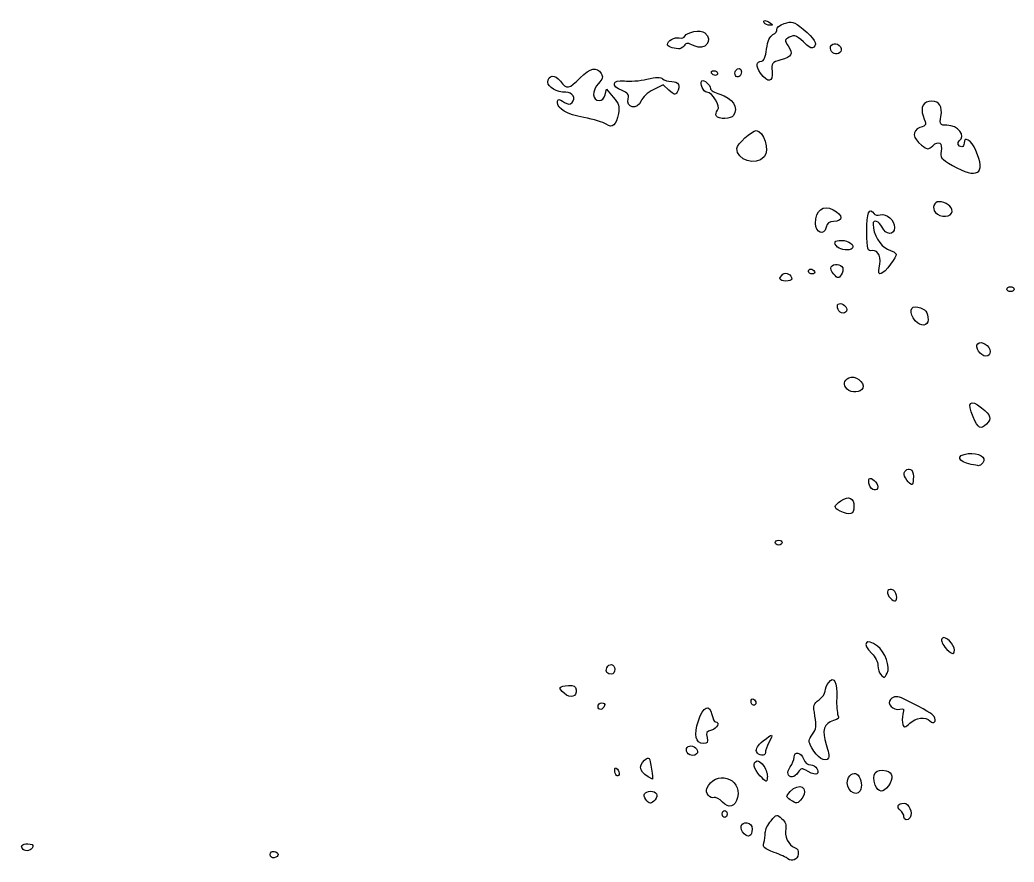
# Model space of a CAD drawing. Header units: centimetres. Extents: x -9 to 9, y -13.5 to 12.3.
# Drawn here: x 2.37 to 8.45, y -0.92 to 4.23 of the extents above; entities that cross this region are included whole.
import ezdxf

# ---------------------------------------------------------------- set-up
doc = ezdxf.new("R2010")
doc.units = ezdxf.units.CM
doc.header["$MEASUREMENT"] = 0
doc.layers.add('Layer 1', color=7, linetype='Continuous')

msp = doc.modelspace()

# ---------------------------------------------------------------- linework, layer by layer
at = {"layer": 'Layer 1'}
for points, knots in [([(6.96649, 3.91148), (6.9619, 3.96336), (6.96413, 3.96634), (7.0193, 3.98198), (7.0193, 3.98198), (7.08728, 4.00125), (7.09613, 4.01816), (7.06393, 4.0673), (7.06393, 4.0673), (7.0413, 4.10183), (7.04168, 4.10453), (7.07125, 4.12036), (7.07125, 4.12036), (7.10414, 4.13796), (7.12023, 4.13075), (7.17898, 4.07211), (7.17898, 4.07211), (7.19746, 4.05366), (7.21105, 4.04967), (7.22111, 4.05973), (7.22111, 4.05973), (7.24363, 4.08225), (7.22636, 4.11114), (7.15591, 4.16888), (7.15591, 4.16888), (7.09496, 4.21882), (7.08946, 4.22048), (7.04026, 4.20356), (7.04026, 4.20356), (7.01185, 4.19379), (6.99117, 4.1781), (6.99431, 4.1687), (6.99431, 4.1687), (6.99744, 4.1593), (6.98709, 4.14469), (6.97129, 4.13623), (6.97129, 4.13623), (6.95129, 4.12553), (6.93951, 4.09861), (6.93249, 4.04755), (6.93249, 4.04755), (6.92606, 4.00081), (6.91527, 3.97423), (6.90272, 3.97423), (6.90272, 3.97423), (6.86701, 3.97423), (6.86437, 3.94546), (6.89599, 3.90105), (6.89599, 3.90105), (6.94067, 3.8383), (6.97255, 3.84301), (6.96649, 3.91148)], [0, 0, 0, 0, 0.0714286, 0.0714286, 0.0714286, 0.0714286, 0.1428571, 0.1428571, 0.1428571, 0.1428571, 0.2142857, 0.2142857, 0.2142857, 0.2142857, 0.2857143, 0.2857143, 0.2857143, 0.2857143, 0.3571429, 0.3571429, 0.3571429, 0.3571429, 0.4285714, 0.4285714, 0.4285714, 0.4285714, 0.5, 0.5, 0.5, 0.5, 0.5714286, 0.5714286, 0.5714286, 0.5714286, 0.6428571, 0.6428571, 0.6428571, 0.6428571, 0.7142857, 0.7142857, 0.7142857, 0.7142857, 0.7857143, 0.7857143, 0.7857143, 0.7857143, 0.8571429, 0.8571429, 0.8571429, 0.8571429, 1, 1, 1, 1]), ([(6.95437, 4.20811), (6.92575, 4.22661), (6.9064, 4.22661), (6.91783, 4.20811), (6.91783, 4.20811), (6.9228, 4.20007), (6.93798, 4.1936), (6.95158, 4.19372), (6.95158, 4.19372), (6.97288, 4.19425), (6.97327, 4.1959), (6.95437, 4.20811)], [0, 0, 0, 0, 0.25, 0.25, 0.25, 0.25, 0.5, 0.5, 0.5, 0.5, 1, 1, 1, 1]), ([(6.42788, 4.06887), (6.44361, 4.08782), (6.45098, 4.08771), (6.48918, 4.06796), (6.48918, 4.06796), (6.55566, 4.03358), (6.61087, 4.10115), (6.55453, 4.14791), (6.55453, 4.14791), (6.5304, 4.16794), (6.44322, 4.15308), (6.43331, 4.12726), (6.43331, 4.12726), (6.42946, 4.11724), (6.41355, 4.11237), (6.39795, 4.11645), (6.39795, 4.11645), (6.37005, 4.12374), (6.32589, 4.09887), (6.32589, 4.07585), (6.32589, 4.07585), (6.32589, 4.06483), (6.356, 4.05289), (6.39353, 4.04903), (6.39353, 4.04903), (6.40259, 4.04807), (6.41805, 4.05703), (6.42789, 4.06888), (6.42789, 4.06888), (6.42789, 4.06888), (6.42788, 4.06887), (6.42788, 4.06887)], [0, 0, 0, 0, 0.1111111, 0.1111111, 0.1111111, 0.1111111, 0.2222222, 0.2222222, 0.2222222, 0.2222222, 0.3333333, 0.3333333, 0.3333333, 0.3333333, 0.4444444, 0.4444444, 0.4444444, 0.4444444, 0.5555556, 0.5555556, 0.5555556, 0.5555556, 0.6666667, 0.6666667, 0.6666667, 0.6666667, 0.7777778, 0.7777778, 0.7777778, 0.7777778, 1, 1, 1, 1]), ([(7.38642, 4.03412), (7.39187, 4.04293), (7.38733, 4.05913), (7.37632, 4.07013), (7.37632, 4.07013), (7.35097, 4.09547), (7.31204, 4.07397), (7.3245, 4.0415), (7.3245, 4.0415), (7.33477, 4.01473), (7.37172, 4.01033), (7.38642, 4.03412)], [0, 0, 0, 0, 0.25, 0.25, 0.25, 0.25, 0.5, 0.5, 0.5, 0.5, 1, 1, 1, 1]), ([(6.0266, 3.65386), (6.03459, 3.69772), (6.02951, 3.71404), (5.99514, 3.75489), (5.99514, 3.75489), (5.99514, 3.75489), (5.95415, 3.80361), (5.95415, 3.80361), (5.95415, 3.80361), (5.95415, 3.80361), (5.94583, 3.76835), (5.94583, 3.76835), (5.94583, 3.76835), (5.94054, 3.74595), (5.92709, 3.73309), (5.90893, 3.73309), (5.90893, 3.73309), (5.86619, 3.73309), (5.86345, 3.79406), (5.90424, 3.83749), (5.90424, 3.83749), (5.93059, 3.86554), (5.93447, 3.87863), (5.92222, 3.89817), (5.92222, 3.89817), (5.89441, 3.94254), (5.85368, 3.93443), (5.79321, 3.87249), (5.79321, 3.87249), (5.72537, 3.80301), (5.70962, 3.80041), (5.67176, 3.85238), (5.67176, 3.85238), (5.64017, 3.89574), (5.59536, 3.89171), (5.59536, 3.8455), (5.59536, 3.8455), (5.59536, 3.8149), (5.6508, 3.78423), (5.70613, 3.78423), (5.70613, 3.78423), (5.747, 3.78423), (5.76881, 3.74721), (5.7431, 3.7215), (5.7431, 3.7215), (5.73028, 3.70868), (5.71923, 3.70892), (5.69751, 3.72251), (5.69751, 3.72251), (5.66101, 3.74531), (5.65383, 3.74502), (5.65383, 3.72075), (5.65383, 3.72075), (5.65383, 3.68219), (5.71229, 3.64932), (5.81603, 3.62955), (5.81603, 3.62955), (5.87396, 3.61851), (5.93516, 3.60007), (5.95202, 3.58855), (5.95202, 3.58855), (5.99106, 3.56191), (6.01344, 3.5815), (6.02663, 3.65386), (6.02663, 3.65386), (6.02663, 3.65386), (6.0266, 3.65386), (6.0266, 3.65386)], [0, 0, 0, 0, 0.0555556, 0.0555556, 0.0555556, 0.0555556, 0.1111111, 0.1111111, 0.1111111, 0.1111111, 0.1666667, 0.1666667, 0.1666667, 0.1666667, 0.2222222, 0.2222222, 0.2222222, 0.2222222, 0.2777778, 0.2777778, 0.2777778, 0.2777778, 0.3333333, 0.3333333, 0.3333333, 0.3333333, 0.3888889, 0.3888889, 0.3888889, 0.3888889, 0.4444444, 0.4444444, 0.4444444, 0.4444444, 0.5, 0.5, 0.5, 0.5, 0.5555556, 0.5555556, 0.5555556, 0.5555556, 0.6111111, 0.6111111, 0.6111111, 0.6111111, 0.6666667, 0.6666667, 0.6666667, 0.6666667, 0.7222222, 0.7222222, 0.7222222, 0.7222222, 0.7777778, 0.7777778, 0.7777778, 0.7777778, 0.8333333, 0.8333333, 0.8333333, 0.8333333, 0.8888889, 0.8888889, 0.8888889, 0.8888889, 1, 1, 1, 1]), ([(6.63284, 3.90117), (6.63284, 3.90921), (6.62259, 3.91579), (6.61005, 3.91579), (6.61005, 3.91579), (6.59752, 3.91579), (6.59133, 3.90921), (6.5963, 3.90117), (6.5963, 3.90117), (6.60127, 3.89313), (6.61152, 3.88656), (6.61909, 3.88656), (6.61909, 3.88656), (6.62666, 3.88656), (6.63284, 3.89313), (6.63284, 3.90117)], [0, 0, 0, 0, 0.2, 0.2, 0.2, 0.2, 0.4, 0.4, 0.4, 0.4, 0.6, 0.6, 0.6, 0.6, 1, 1, 1, 1]), ([(6.779, 3.90935), (6.779, 3.93346), (6.7559, 3.93754), (6.74246, 3.9158), (6.74246, 3.9158), (6.73054, 3.89651), (6.74802, 3.86914), (6.76539, 3.87988), (6.76539, 3.87988), (6.77287, 3.88452), (6.779, 3.89777), (6.779, 3.90935)], [0, 0, 0, 0, 0.25, 0.25, 0.25, 0.25, 0.5, 0.5, 0.5, 0.5, 1, 1, 1, 1]), ([(6.16507, 3.73247), (6.17259, 3.75224), (6.206, 3.78232), (6.23934, 3.79933), (6.23934, 3.79933), (6.23934, 3.79933), (6.29994, 3.83025), (6.29994, 3.83025), (6.29994, 3.83025), (6.29994, 3.83025), (6.3357, 3.79665), (6.3357, 3.79665), (6.3357, 3.79665), (6.36598, 3.7682), (6.37357, 3.76636), (6.38528, 3.7846), (6.38528, 3.7846), (6.40867, 3.82105), (6.394, 3.84999), (6.35214, 3.84999), (6.35214, 3.84999), (6.33066, 3.84999), (6.30577, 3.85727), (6.29683, 3.86615), (6.29683, 3.86615), (6.28496, 3.87796), (6.25919, 3.87734), (6.20121, 3.86386), (6.20121, 3.86386), (6.15755, 3.85371), (6.09544, 3.84895), (6.06317, 3.85328), (6.06317, 3.85328), (5.98894, 3.86323), (5.97879, 3.82061), (6.04907, 3.79409), (6.04907, 3.79409), (6.08413, 3.78086), (6.09198, 3.77068), (6.08588, 3.74637), (6.08588, 3.74637), (6.07086, 3.68652), (6.14279, 3.67388), (6.16506, 3.73246), (6.16506, 3.73246), (6.16506, 3.73246), (6.16507, 3.73247), (6.16507, 3.73247)], [0, 0, 0, 0, 0.0769231, 0.0769231, 0.0769231, 0.0769231, 0.1538462, 0.1538462, 0.1538462, 0.1538462, 0.2307692, 0.2307692, 0.2307692, 0.2307692, 0.3076923, 0.3076923, 0.3076923, 0.3076923, 0.3846154, 0.3846154, 0.3846154, 0.3846154, 0.4615385, 0.4615385, 0.4615385, 0.4615385, 0.5384615, 0.5384615, 0.5384615, 0.5384615, 0.6153846, 0.6153846, 0.6153846, 0.6153846, 0.6923077, 0.6923077, 0.6923077, 0.6923077, 0.7692308, 0.7692308, 0.7692308, 0.7692308, 0.8461538, 0.8461538, 0.8461538, 0.8461538, 1, 1, 1, 1]), ([(6.73041, 3.64172), (6.76145, 3.69121), (6.72432, 3.74835), (6.64586, 3.77185), (6.64586, 3.77185), (6.61466, 3.7812), (6.58913, 3.79686), (6.58913, 3.80667), (6.58913, 3.80667), (6.58913, 3.82837), (6.54783, 3.86472), (6.53629, 3.85318), (6.53629, 3.85318), (6.5219, 3.83879), (6.54636, 3.78422), (6.5672, 3.78422), (6.5672, 3.78422), (6.60186, 3.78422), (6.65318, 3.69894), (6.63308, 3.67473), (6.63308, 3.67473), (6.6236, 3.66331), (6.62009, 3.64709), (6.62527, 3.6387), (6.62527, 3.6387), (6.63846, 3.61737), (6.71654, 3.6196), (6.73041, 3.64174), (6.73041, 3.64174), (6.73041, 3.64174), (6.73041, 3.64172), (6.73041, 3.64172)], [0, 0, 0, 0, 0.1111111, 0.1111111, 0.1111111, 0.1111111, 0.2222222, 0.2222222, 0.2222222, 0.2222222, 0.3333333, 0.3333333, 0.3333333, 0.3333333, 0.4444444, 0.4444444, 0.4444444, 0.4444444, 0.5555556, 0.5555556, 0.5555556, 0.5555556, 0.6666667, 0.6666667, 0.6666667, 0.6666667, 0.7777778, 0.7777778, 0.7777778, 0.7777778, 1, 1, 1, 1]), ([(8.06851, 3.33671), (7.99745, 3.37812), (7.99111, 3.38601), (7.99861, 3.42351), (7.99861, 3.42351), (8.009, 3.47546), (7.98545, 3.49126), (7.94808, 3.45744), (7.94808, 3.45744), (7.92057, 3.43254), (7.91781, 3.43269), (7.87957, 3.46112), (7.87957, 3.46112), (7.82477, 3.50188), (7.8196, 3.54944), (7.86795, 3.56782), (7.86795, 3.56782), (7.91148, 3.58437), (7.91012, 3.57983), (7.88935, 3.63941), (7.88935, 3.63941), (7.87014, 3.69452), (7.89041, 3.72898), (7.94204, 3.72898), (7.94204, 3.72898), (7.98978, 3.72898), (8.00818, 3.69871), (7.99812, 3.63671), (7.99812, 3.63671), (7.98964, 3.58444), (7.99072, 3.58283), (8.03409, 3.58283), (8.03409, 3.58283), (8.10039, 3.58283), (8.15431, 3.51513), (8.10989, 3.48768), (8.10989, 3.48768), (8.09319, 3.47736), (8.10446, 3.45129), (8.12561, 3.45129), (8.12561, 3.45129), (8.13318, 3.45129), (8.13936, 3.46116), (8.13936, 3.47321), (8.13936, 3.47321), (8.13936, 3.5197), (8.18322, 3.49201), (8.21176, 3.4275), (8.21176, 3.4275), (8.27521, 3.28407), (8.21946, 3.24873), (8.06852, 3.33671), (8.06852, 3.33671), (8.06852, 3.33671), (8.06851, 3.33671), (8.06851, 3.33671)], [0, 0, 0, 0, 0.0666667, 0.0666667, 0.0666667, 0.0666667, 0.1333333, 0.1333333, 0.1333333, 0.1333333, 0.2, 0.2, 0.2, 0.2, 0.2666667, 0.2666667, 0.2666667, 0.2666667, 0.3333333, 0.3333333, 0.3333333, 0.3333333, 0.4, 0.4, 0.4, 0.4, 0.4666667, 0.4666667, 0.4666667, 0.4666667, 0.5333333, 0.5333333, 0.5333333, 0.5333333, 0.6, 0.6, 0.6, 0.6, 0.6666667, 0.6666667, 0.6666667, 0.6666667, 0.7333333, 0.7333333, 0.7333333, 0.7333333, 0.8, 0.8, 0.8, 0.8, 0.8666667, 0.8666667, 0.8666667, 0.8666667, 1, 1, 1, 1]), ([(6.91689, 3.38857), (6.95244, 3.42785), (6.91584, 3.55039), (6.86856, 3.55039), (6.86856, 3.55039), (6.84281, 3.55039), (6.74975, 3.46483), (6.74975, 3.44116), (6.74975, 3.44116), (6.74975, 3.36905), (6.8661, 3.33244), (6.91689, 3.38857)], [0, 0, 0, 0, 0.25, 0.25, 0.25, 0.25, 0.5, 0.5, 0.5, 0.5, 1, 1, 1, 1]), ([(7.96412, 3.04917), (7.94179, 3.07608), (7.95498, 3.11512), (7.98639, 3.11512), (7.98639, 3.11512), (8.02681, 3.11512), (8.06628, 3.08599), (8.06628, 3.05615), (8.06628, 3.05615), (8.06628, 3.02065), (7.992, 3.01558), (7.96412, 3.04917)], [0, 0, 0, 0, 0.25, 0.25, 0.25, 0.25, 0.5, 0.5, 0.5, 0.5, 1, 1, 1, 1]), ([(7.29655, 2.95845), (7.30318, 2.98484), (7.31555, 2.99499), (7.34112, 2.99499), (7.34112, 2.99499), (7.40281, 2.99499), (7.40168, 3.03289), (7.33901, 3.06588), (7.33901, 3.06588), (7.27792, 3.09804), (7.23208, 3.06236), (7.23208, 2.98261), (7.23208, 2.98261), (7.23208, 2.92434), (7.28318, 2.90519), (7.29654, 2.95845), (7.29654, 2.95845), (7.29654, 2.95845), (7.29655, 2.95845), (7.29655, 2.95845)], [0, 0, 0, 0, 0.1666667, 0.1666667, 0.1666667, 0.1666667, 0.3333333, 0.3333333, 0.3333333, 0.3333333, 0.5, 0.5, 0.5, 0.5, 0.6666667, 0.6666667, 0.6666667, 0.6666667, 1, 1, 1, 1]), ([(7.69041, 2.73346), (7.73738, 2.79983), (7.73799, 2.79686), (7.67162, 2.82477), (7.67162, 2.82477), (7.62583, 2.84403), (7.58383, 2.9163), (7.5831, 2.9771), (7.5831, 2.9771), (7.58271, 3.00934), (7.62147, 2.9966), (7.63868, 2.95883), (7.63868, 2.95883), (7.66076, 2.91036), (7.71442, 2.90876), (7.71442, 2.95654), (7.71442, 2.95654), (7.71442, 3.00117), (7.66561, 3.04513), (7.62722, 3.03509), (7.62722, 3.03509), (7.61089, 3.03083), (7.59384, 3.03328), (7.58934, 3.04057), (7.58934, 3.04057), (7.56069, 3.08693), (7.54427, 3.04695), (7.54528, 2.93323), (7.54528, 2.93323), (7.5463, 2.81742), (7.54764, 2.81278), (7.579, 2.81609), (7.579, 2.81609), (7.61659, 2.82003), (7.63595, 2.77099), (7.62073, 2.71034), (7.62073, 2.71034), (7.60653, 2.65378), (7.64248, 2.6657), (7.69042, 2.73344), (7.69042, 2.73344), (7.69042, 2.73344), (7.69041, 2.73346), (7.69041, 2.73346)], [0, 0, 0, 0, 0.0833333, 0.0833333, 0.0833333, 0.0833333, 0.1666667, 0.1666667, 0.1666667, 0.1666667, 0.25, 0.25, 0.25, 0.25, 0.3333333, 0.3333333, 0.3333333, 0.3333333, 0.4166667, 0.4166667, 0.4166667, 0.4166667, 0.5, 0.5, 0.5, 0.5, 0.5833333, 0.5833333, 0.5833333, 0.5833333, 0.6666667, 0.6666667, 0.6666667, 0.6666667, 0.75, 0.75, 0.75, 0.75, 0.8333333, 0.8333333, 0.8333333, 0.8333333, 1, 1, 1, 1]), ([(7.45588, 2.8296), (7.47395, 2.84767), (7.433, 2.87845), (7.39088, 2.87845), (7.39088, 2.87845), (7.34584, 2.87845), (7.3382, 2.86569), (7.36636, 2.83753), (7.36636, 2.83753), (7.3852, 2.8187), (7.4401, 2.81383), (7.45588, 2.82961), (7.45588, 2.82961), (7.45588, 2.82961), (7.45588, 2.8296), (7.45588, 2.8296)], [0, 0, 0, 0, 0.2, 0.2, 0.2, 0.2, 0.4, 0.4, 0.4, 0.4, 0.6, 0.6, 0.6, 0.6, 1, 1, 1, 1]), ([(7.39761, 2.71178), (7.38838, 2.73584), (7.3404, 2.73919), (7.32653, 2.71673), (7.32653, 2.71673), (7.32125, 2.70818), (7.32885, 2.68802), (7.34342, 2.67192), (7.34342, 2.67192), (7.36783, 2.64494), (7.37131, 2.64455), (7.3877, 2.66697), (7.3877, 2.66697), (7.39748, 2.68034), (7.40194, 2.70051), (7.39761, 2.71179), (7.39761, 2.71179), (7.39761, 2.71179), (7.39761, 2.71178), (7.39761, 2.71178)], [0, 0, 0, 0, 0.1666667, 0.1666667, 0.1666667, 0.1666667, 0.3333333, 0.3333333, 0.3333333, 0.3333333, 0.5, 0.5, 0.5, 0.5, 0.6666667, 0.6666667, 0.6666667, 0.6666667, 1, 1, 1, 1]), ([(7.08593, 2.64166), (7.08593, 2.66872), (7.05168, 2.68785), (7.0322, 2.67168), (7.0322, 2.67168), (7.00226, 2.64683), (7.00921, 2.62997), (7.04939, 2.62997), (7.04939, 2.62997), (7.06949, 2.62997), (7.08593, 2.63524), (7.08593, 2.64166)], [0, 0, 0, 0, 0.25, 0.25, 0.25, 0.25, 0.5, 0.5, 0.5, 0.5, 1, 1, 1, 1]), ([(7.22478, 2.68843), (7.21981, 2.69647), (7.20956, 2.70305), (7.20199, 2.70305), (7.20199, 2.70305), (7.19442, 2.70305), (7.18824, 2.69647), (7.18824, 2.68843), (7.18824, 2.68843), (7.18824, 2.6804), (7.19849, 2.67382), (7.21103, 2.67382), (7.21103, 2.67382), (7.22356, 2.67382), (7.22975, 2.6804), (7.22478, 2.68843)], [0, 0, 0, 0, 0.2, 0.2, 0.2, 0.2, 0.4, 0.4, 0.4, 0.4, 0.6, 0.6, 0.6, 0.6, 1, 1, 1, 1]), ([(8.44523, 2.58021), (8.44523, 2.58824), (8.43536, 2.59482), (8.42331, 2.59482), (8.42331, 2.59482), (8.41125, 2.59482), (8.40139, 2.58824), (8.40139, 2.58021), (8.40139, 2.58021), (8.40139, 2.57217), (8.41126, 2.56559), (8.42331, 2.56559), (8.42331, 2.56559), (8.43537, 2.56559), (8.44523, 2.57217), (8.44523, 2.58021)], [0, 0, 0, 0, 0.2, 0.2, 0.2, 0.2, 0.4, 0.4, 0.4, 0.4, 0.6, 0.6, 0.6, 0.6, 1, 1, 1, 1]), ([(7.42223, 2.45643), (7.42223, 2.47977), (7.38339, 2.50238), (7.36864, 2.48764), (7.36864, 2.48764), (7.36397, 2.48295), (7.36405, 2.46901), (7.36881, 2.45661), (7.36881, 2.45661), (7.38002, 2.4274), (7.42223, 2.42726), (7.42223, 2.45608), (7.42223, 2.45608), (7.42223, 2.45608), (7.42223, 2.45643), (7.42223, 2.45643)], [0, 0, 0, 0, 0.2, 0.2, 0.2, 0.2, 0.4, 0.4, 0.4, 0.4, 0.6, 0.6, 0.6, 0.6, 1, 1, 1, 1]), ([(7.91895, 2.39384), (7.91862, 2.44009), (7.9031, 2.45941), (7.85691, 2.471), (7.85691, 2.471), (7.80891, 2.48305), (7.7995, 2.4336), (7.84105, 2.38769), (7.84105, 2.38769), (7.87564, 2.34947), (7.91923, 2.35291), (7.91895, 2.39384)], [0, 0, 0, 0, 0.25, 0.25, 0.25, 0.25, 0.5, 0.5, 0.5, 0.5, 1, 1, 1, 1]), ([(8.29878, 2.19966), (8.29878, 2.23403), (8.24408, 2.26825), (8.22293, 2.2471), (8.22293, 2.2471), (8.20318, 2.22734), (8.2403, 2.17094), (8.27306, 2.17094), (8.27306, 2.17094), (8.28888, 2.17094), (8.29878, 2.182), (8.29878, 2.19966)], [0, 0, 0, 0, 0.25, 0.25, 0.25, 0.25, 0.5, 0.5, 0.5, 0.5, 1, 1, 1, 1]), ([(7.51989, 1.97591), (7.53379, 2.01214), (7.4717, 2.05819), (7.43525, 2.03868), (7.43525, 2.03868), (7.4034, 2.02164), (7.3994, 1.99476), (7.42491, 1.96925), (7.42491, 1.96925), (7.45047, 1.94369), (7.5091, 1.94779), (7.51989, 1.9759), (7.51989, 1.9759), (7.51989, 1.9759), (7.51989, 1.97591), (7.51989, 1.97591)], [0, 0, 0, 0, 0.2, 0.2, 0.2, 0.2, 0.4, 0.4, 0.4, 0.4, 0.6, 0.6, 0.6, 0.6, 1, 1, 1, 1]), ([(8.27592, 1.75543), (8.31004, 1.78956), (8.30444, 1.80842), (8.24645, 1.85469), (8.24645, 1.85469), (8.17541, 1.91137), (8.15469, 1.88952), (8.19438, 1.79979), (8.19438, 1.79979), (8.22647, 1.72725), (8.24024, 1.71976), (8.27592, 1.75544), (8.27592, 1.75544), (8.27592, 1.75544), (8.27592, 1.75543), (8.27592, 1.75543)], [0, 0, 0, 0, 0.2, 0.2, 0.2, 0.2, 0.4, 0.4, 0.4, 0.4, 0.6, 0.6, 0.6, 0.6, 1, 1, 1, 1]), ([(8.25322, 1.51832), (8.28029, 1.55094), (8.22899, 1.58366), (8.16371, 1.57541), (8.16371, 1.57541), (8.08694, 1.56571), (8.09827, 1.5247), (8.18198, 1.50931), (8.18198, 1.50931), (8.20208, 1.50563), (8.22265, 1.5017), (8.22769, 1.5006), (8.22769, 1.5006), (8.23273, 1.49948), (8.24422, 1.50747), (8.25321, 1.51832), (8.25321, 1.51832), (8.25321, 1.51832), (8.25322, 1.51832), (8.25322, 1.51832)], [0, 0, 0, 0, 0.1666667, 0.1666667, 0.1666667, 0.1666667, 0.3333333, 0.3333333, 0.3333333, 0.3333333, 0.5, 0.5, 0.5, 0.5, 0.6666667, 0.6666667, 0.6666667, 0.6666667, 1, 1, 1, 1]), ([(7.81922, 1.47286), (7.8015, 1.49058), (7.77296, 1.47504), (7.77296, 1.44769), (7.77296, 1.44769), (7.77296, 1.43668), (7.78447, 1.41609), (7.79854, 1.40193), (7.79854, 1.40193), (7.82294, 1.37738), (7.82434, 1.37808), (7.82891, 1.41728), (7.82891, 1.41728), (7.83155, 1.43988), (7.82719, 1.46488), (7.81922, 1.47285), (7.81922, 1.47285), (7.81922, 1.47285), (7.81922, 1.47286), (7.81922, 1.47286)], [0, 0, 0, 0, 0.1666667, 0.1666667, 0.1666667, 0.1666667, 0.3333333, 0.3333333, 0.3333333, 0.3333333, 0.5, 0.5, 0.5, 0.5, 0.6666667, 0.6666667, 0.6666667, 0.6666667, 1, 1, 1, 1]), ([(7.61219, 1.37263), (7.61219, 1.39608), (7.57153, 1.43364), (7.55935, 1.42145), (7.55935, 1.42145), (7.55479, 1.41687), (7.55539, 1.39951), (7.56069, 1.38283), (7.56069, 1.38283), (7.57139, 1.3491), (7.6122, 1.34102), (7.6122, 1.37263), (7.6122, 1.37263), (7.6122, 1.37263), (7.61219, 1.37263), (7.61219, 1.37263)], [0, 0, 0, 0, 0.2, 0.2, 0.2, 0.2, 0.4, 0.4, 0.4, 0.4, 0.6, 0.6, 0.6, 0.6, 1, 1, 1, 1]), ([(7.46623, 1.25065), (7.46623, 1.30551), (7.43674, 1.31874), (7.38703, 1.28616), (7.38703, 1.28616), (7.34077, 1.25585), (7.33989, 1.24459), (7.38219, 1.22419), (7.38219, 1.22419), (7.44285, 1.19493), (7.46623, 1.2023), (7.46623, 1.25066), (7.46623, 1.25066), (7.46623, 1.25066), (7.46623, 1.25065), (7.46623, 1.25065)], [0, 0, 0, 0, 0.2, 0.2, 0.2, 0.2, 0.4, 0.4, 0.4, 0.4, 0.6, 0.6, 0.6, 0.6, 1, 1, 1, 1]), ([(7.02807, 1.03095), (7.02807, 1.03899), (7.0182, 1.04556), (7.00615, 1.04556), (7.00615, 1.04556), (6.99409, 1.04556), (6.98423, 1.03899), (6.98423, 1.03095), (6.98423, 1.03095), (6.98423, 1.02291), (6.9941, 1.01634), (7.00615, 1.01634), (7.00615, 1.01634), (7.01821, 1.01634), (7.02807, 1.02291), (7.02807, 1.03095)], [0, 0, 0, 0, 0.2, 0.2, 0.2, 0.2, 0.4, 0.4, 0.4, 0.4, 0.6, 0.6, 0.6, 0.6, 1, 1, 1, 1]), ([(7.68867, 0.69181), (7.66249, 0.71799), (7.66739, 0.7502), (7.69671, 0.74462), (7.69671, 0.74462), (7.71078, 0.74196), (7.72439, 0.72501), (7.72696, 0.70701), (7.72696, 0.70701), (7.73209, 0.67103), (7.71589, 0.66459), (7.68867, 0.69181)], [0, 0, 0, 0, 0.25, 0.25, 0.25, 0.25, 0.5, 0.5, 0.5, 0.5, 1, 1, 1, 1]), ([(7.63021, 0.2241), (7.62056, 0.23374), (7.61267, 0.25891), (7.61267, 0.28002), (7.61267, 0.28002), (7.61267, 0.30206), (7.59711, 0.33301), (7.57613, 0.35272), (7.57613, 0.35272), (7.51068, 0.4142), (7.54008, 0.45287), (7.61088, 0.39843), (7.61088, 0.39843), (7.65567, 0.36399), (7.68929, 0.26971), (7.66977, 0.23325), (7.66977, 0.23325), (7.65286, 0.20165), (7.65269, 0.20161), (7.63021, 0.2241)], [0, 0, 0, 0, 0.1666667, 0.1666667, 0.1666667, 0.1666667, 0.3333333, 0.3333333, 0.3333333, 0.3333333, 0.5, 0.5, 0.5, 0.5, 0.6666667, 0.6666667, 0.6666667, 0.6666667, 1, 1, 1, 1]), ([(8.02255, 0.39176), (8.00029, 0.42005), (7.99626, 0.43515), (8.00791, 0.44657), (8.00791, 0.44657), (8.02592, 0.46423), (8.08037, 0.40896), (8.08037, 0.37302), (8.08037, 0.37302), (8.08037, 0.34122), (8.05612, 0.34908), (8.02255, 0.39176)], [0, 0, 0, 0, 0.25, 0.25, 0.25, 0.25, 0.5, 0.5, 0.5, 0.5, 1, 1, 1, 1]), ([(6.00428, 0.25631), (6.00428, 0.28954), (5.96762, 0.29614), (5.9557, 0.26504), (5.9557, 0.26504), (5.94653, 0.24114), (5.95731, 0.22707), (5.9848, 0.22707), (5.9848, 0.22707), (5.99552, 0.22707), (6.00429, 0.24022), (6.00429, 0.2563), (6.00429, 0.2563), (6.00429, 0.2563), (6.00428, 0.25631), (6.00428, 0.25631)], [0, 0, 0, 0, 0.2, 0.2, 0.2, 0.2, 0.4, 0.4, 0.4, 0.4, 0.6, 0.6, 0.6, 0.6, 1, 1, 1, 1]), ([(7.31141, -0.28571), (7.31601, -0.27827), (7.30922, -0.24109), (7.29632, -0.2031), (7.29632, -0.2031), (7.26829, -0.12053), (7.28355, -0.07127), (7.34168, -0.05668), (7.34168, -0.05668), (7.37002, -0.04957), (7.37686, -0.04116), (7.36877, -0.02339), (7.36877, -0.02339), (7.36282, -0.01031), (7.3592, 0.03656), (7.36073, 0.08078), (7.36073, 0.08078), (7.36415, 0.17974), (7.34411, 0.219), (7.3118, 0.17664), (7.3118, 0.17664), (7.29989, 0.16104), (7.29015, 0.13692), (7.29015, 0.12305), (7.29015, 0.12305), (7.29015, 0.10918), (7.27331, 0.08556), (7.25274, 0.07058), (7.25274, 0.07058), (7.21771, 0.04506), (7.21613, 0.0387), (7.22792, -0.0293), (7.22792, -0.0293), (7.23851, -0.09036), (7.23611, -0.10802), (7.21283, -0.14023), (7.21283, -0.14023), (7.18698, -0.17599), (7.18669, -0.18153), (7.20842, -0.22354), (7.20842, -0.22354), (7.23956, -0.28376), (7.29277, -0.31587), (7.31141, -0.28571)], [0, 0, 0, 0, 0.0833333, 0.0833333, 0.0833333, 0.0833333, 0.1666667, 0.1666667, 0.1666667, 0.1666667, 0.25, 0.25, 0.25, 0.25, 0.3333333, 0.3333333, 0.3333333, 0.3333333, 0.4166667, 0.4166667, 0.4166667, 0.4166667, 0.5, 0.5, 0.5, 0.5, 0.5833333, 0.5833333, 0.5833333, 0.5833333, 0.6666667, 0.6666667, 0.6666667, 0.6666667, 0.75, 0.75, 0.75, 0.75, 0.8333333, 0.8333333, 0.8333333, 0.8333333, 1, 1, 1, 1]), ([(5.76753, 0.13029), (5.76406, 0.15454), (5.75394, 0.16066), (5.72113, 0.15832), (5.72113, 0.15832), (5.66249, 0.15411), (5.65541, 0.14124), (5.6944, 0.10963), (5.6944, 0.10963), (5.73509, 0.07663), (5.77364, 0.08753), (5.76752, 0.13029), (5.76752, 0.13029), (5.76752, 0.13029), (5.76753, 0.13029), (5.76753, 0.13029)], [0, 0, 0, 0, 0.2, 0.2, 0.2, 0.2, 0.4, 0.4, 0.4, 0.4, 0.6, 0.6, 0.6, 0.6, 1, 1, 1, 1]), ([(6.86678, 0.05083), (6.86678, 0.0584), (6.8602, 0.06865), (6.85216, 0.07362), (6.85216, 0.07362), (6.84412, 0.07857), (6.83754, 0.07239), (6.83754, 0.05987), (6.83754, 0.05987), (6.83754, 0.04733), (6.84412, 0.03708), (6.85216, 0.03708), (6.85216, 0.03708), (6.8602, 0.03708), (6.86678, 0.04327), (6.86678, 0.05083)], [0, 0, 0, 0, 0.2, 0.2, 0.2, 0.2, 0.4, 0.4, 0.4, 0.4, 0.6, 0.6, 0.6, 0.6, 1, 1, 1, 1]), ([(7.76494, -0.08061), (7.75984, -0.06733), (7.76001, -0.03918), (7.76532, -0.01805), (7.76532, -0.01805), (7.77366, 0.01517), (7.77102, 0.01933), (7.7458, 0.01273), (7.7458, 0.01273), (7.70705, 0.0026), (7.66411, 0.04753), (7.68888, 0.07229), (7.68888, 0.07229), (7.70951, 0.09292), (7.73537, 0.09434), (7.77, 0.07671), (7.77, 0.07671), (7.91467, 0.00314), (7.94343, -0.01386), (7.95563, -0.03302), (7.95563, -0.03302), (7.9736, -0.06123), (7.95398, -0.08215), (7.93106, -0.05923), (7.93106, -0.05923), (7.90393, -0.0321), (7.84432, -0.03892), (7.80766, -0.07335), (7.80766, -0.07335), (7.77789, -0.10132), (7.77319, -0.10212), (7.76495, -0.08063), (7.76495, -0.08063), (7.76495, -0.08063), (7.76494, -0.08061), (7.76494, -0.08061)], [0, 0, 0, 0, 0.1, 0.1, 0.1, 0.1, 0.2, 0.2, 0.2, 0.2, 0.3, 0.3, 0.3, 0.3, 0.4, 0.4, 0.4, 0.4, 0.5, 0.5, 0.5, 0.5, 0.6, 0.6, 0.6, 0.6, 0.7, 0.7, 0.7, 0.7, 0.8, 0.8, 0.8, 0.8, 1, 1, 1, 1]), ([(5.94239, 0.03416), (5.94557, 0.04371), (5.93776, 0.05152), (5.92503, 0.05152), (5.92503, 0.05152), (5.9123, 0.05152), (5.90189, 0.0411), (5.90189, 0.02838), (5.90189, 0.02838), (5.90189, 0.00257), (5.93336, 0.00706), (5.94239, 0.03416)], [0, 0, 0, 0, 0.25, 0.25, 0.25, 0.25, 0.5, 0.5, 0.5, 0.5, 1, 1, 1, 1]), ([(6.56842, -0.16072), (6.56088, -0.13068), (6.56559, -0.12294), (6.59607, -0.11529), (6.59607, -0.11529), (6.62975, -0.10683), (6.64964, -0.06539), (6.62002, -0.06539), (6.62002, -0.06539), (6.61299, -0.06539), (6.60319, -0.04516), (6.59824, -0.02044), (6.59824, -0.02044), (6.58467, 0.0474), (6.54547, 0.02943), (6.51567, -0.05829), (6.51567, -0.05829), (6.48651, -0.14412), (6.49815, -0.19693), (6.54623, -0.19693), (6.54623, -0.19693), (6.57223, -0.19693), (6.57598, -0.19081), (6.56843, -0.16072), (6.56843, -0.16072), (6.56843, -0.16072), (6.56842, -0.16072), (6.56842, -0.16072)], [0, 0, 0, 0, 0.125, 0.125, 0.125, 0.125, 0.25, 0.25, 0.25, 0.25, 0.375, 0.375, 0.375, 0.375, 0.5, 0.5, 0.5, 0.5, 0.625, 0.625, 0.625, 0.625, 0.75, 0.75, 0.75, 0.75, 1, 1, 1, 1]), ([(6.92485, -0.25174), (6.92485, -0.24169), (6.93488, -0.2144), (6.94703, -0.1911), (6.94703, -0.1911), (6.97644, -0.13471), (6.97047, -0.13307), (6.91133, -0.18134), (6.91133, -0.18134), (6.87746, -0.20898), (6.8645, -0.22964), (6.87077, -0.24598), (6.87077, -0.24598), (6.88152, -0.274), (6.92471, -0.27859), (6.92484, -0.25173), (6.92484, -0.25173), (6.92484, -0.25173), (6.92485, -0.25174), (6.92485, -0.25174)], [0, 0, 0, 0, 0.1666667, 0.1666667, 0.1666667, 0.1666667, 0.3333333, 0.3333333, 0.3333333, 0.3333333, 0.5, 0.5, 0.5, 0.5, 0.6666667, 0.6666667, 0.6666667, 0.6666667, 1, 1, 1, 1]), ([(6.50477, -0.26127), (6.52113, -0.24491), (6.49787, -0.21154), (6.47011, -0.21154), (6.47011, -0.21154), (6.44322, -0.21154), (6.43252, -0.2406), (6.45219, -0.26026), (6.45219, -0.26026), (6.4643, -0.27237), (6.49312, -0.27292), (6.50477, -0.26127)], [0, 0, 0, 0, 0.25, 0.25, 0.25, 0.25, 0.5, 0.5, 0.5, 0.5, 1, 1, 1, 1]), ([(7.12564, -0.37287), (7.14277, -0.34544), (7.14542, -0.34527), (7.18668, -0.36893), (7.18668, -0.36893), (7.2104, -0.38255), (7.23433, -0.38916), (7.23986, -0.38362), (7.23986, -0.38362), (7.25812, -0.36536), (7.23316, -0.32846), (7.20255, -0.32846), (7.20255, -0.32846), (7.18394, -0.32846), (7.16721, -0.31454), (7.15861, -0.29192), (7.15861, -0.29192), (7.1427, -0.25009), (7.10015, -0.2424), (7.10015, -0.28136), (7.10015, -0.28136), (7.10015, -0.29565), (7.0899, -0.32197), (7.07738, -0.33985), (7.07738, -0.33985), (7.05381, -0.3735), (7.05963, -0.40154), (7.09019, -0.40154), (7.09019, -0.40154), (7.09984, -0.40154), (7.11579, -0.38863), (7.12565, -0.37286), (7.12565, -0.37286), (7.12565, -0.37286), (7.12564, -0.37287), (7.12564, -0.37287)], [0, 0, 0, 0, 0.1, 0.1, 0.1, 0.1, 0.2, 0.2, 0.2, 0.2, 0.3, 0.3, 0.3, 0.3, 0.4, 0.4, 0.4, 0.4, 0.5, 0.5, 0.5, 0.5, 0.6, 0.6, 0.6, 0.6, 0.7, 0.7, 0.7, 0.7, 0.8, 0.8, 0.8, 0.8, 1, 1, 1, 1]), ([(6.22864, -0.35403), (6.21705, -0.27837), (6.21502, -0.27568), (6.18701, -0.29892), (6.18701, -0.29892), (6.14172, -0.33651), (6.15918, -0.3791), (6.23433, -0.41435), (6.23433, -0.41435), (6.23644, -0.41536), (6.23388, -0.38819), (6.22864, -0.35403)], [0, 0, 0, 0, 0.25, 0.25, 0.25, 0.25, 0.5, 0.5, 0.5, 0.5, 1, 1, 1, 1]), ([(6.91631, -0.33608), (6.90263, -0.31521), (6.88414, -0.30057), (6.87521, -0.30354), (6.87521, -0.30354), (6.84452, -0.31376), (6.85116, -0.35044), (6.89158, -0.39398), (6.89158, -0.39398), (6.93045, -0.43585), (6.93224, -0.43632), (6.93662, -0.40581), (6.93662, -0.40581), (6.93913, -0.38833), (6.92999, -0.35695), (6.91632, -0.33608), (6.91632, -0.33608), (6.91632, -0.33608), (6.91631, -0.33608), (6.91631, -0.33608)], [0, 0, 0, 0, 0.1666667, 0.1666667, 0.1666667, 0.1666667, 0.3333333, 0.3333333, 0.3333333, 0.3333333, 0.5, 0.5, 0.5, 0.5, 0.6666667, 0.6666667, 0.6666667, 0.6666667, 1, 1, 1, 1]), ([(6.02021, -0.3535), (6.00827, -0.34157), (6.00395, -0.3432), (6.00395, -0.35965), (6.00395, -0.35965), (6.00395, -0.38871), (6.0236, -0.40836), (6.03087, -0.38657), (6.03087, -0.38657), (6.03395, -0.37733), (6.02916, -0.36245), (6.02021, -0.3535)], [0, 0, 0, 0, 0.25, 0.25, 0.25, 0.25, 0.5, 0.5, 0.5, 0.5, 1, 1, 1, 1]), ([(6.75479, -0.52717), (6.78508, -0.4065), (6.61389, -0.357), (6.56681, -0.47281), (6.56681, -0.47281), (6.5564, -0.49842), (6.58732, -0.53661), (6.61108, -0.52749), (6.61108, -0.52749), (6.62099, -0.52371), (6.64387, -0.53629), (6.66191, -0.55549), (6.66191, -0.55549), (6.70061, -0.59668), (6.74039, -0.58455), (6.7548, -0.52717), (6.7548, -0.52717), (6.7548, -0.52717), (6.75479, -0.52717), (6.75479, -0.52717)], [0, 0, 0, 0, 0.1666667, 0.1666667, 0.1666667, 0.1666667, 0.3333333, 0.3333333, 0.3333333, 0.3333333, 0.5, 0.5, 0.5, 0.5, 0.6666667, 0.6666667, 0.6666667, 0.6666667, 1, 1, 1, 1]), ([(7.67665, -0.45674), (7.71021, -0.40883), (7.70502, -0.37426), (7.66267, -0.36364), (7.66267, -0.36364), (7.5992, -0.34771), (7.57133, -0.38494), (7.59673, -0.45174), (7.59673, -0.45174), (7.61426, -0.49785), (7.64645, -0.49987), (7.67665, -0.45675), (7.67665, -0.45675), (7.67665, -0.45675), (7.67665, -0.45674), (7.67665, -0.45674)], [0, 0, 0, 0, 0.2, 0.2, 0.2, 0.2, 0.4, 0.4, 0.4, 0.4, 0.6, 0.6, 0.6, 0.6, 1, 1, 1, 1]), ([(7.50452, -0.48557), (7.51827, -0.46365), (7.51202, -0.41551), (7.49229, -0.39144), (7.49229, -0.39144), (7.47367, -0.36872), (7.43974, -0.38235), (7.42876, -0.41694), (7.42876, -0.41694), (7.41072, -0.47377), (7.47525, -0.53222), (7.50452, -0.48557)], [0, 0, 0, 0, 0.25, 0.25, 0.25, 0.25, 0.5, 0.5, 0.5, 0.5, 1, 1, 1, 1]), ([(7.14915, -0.5314), (7.1937, -0.4678), (7.12997, -0.43181), (7.07681, -0.49055), (7.07681, -0.49055), (7.04968, -0.52054), (7.04969, -0.52149), (7.07733, -0.54171), (7.07733, -0.54171), (7.11481, -0.56912), (7.12361, -0.56785), (7.14914, -0.53141), (7.14914, -0.53141), (7.14914, -0.53141), (7.14915, -0.5314), (7.14915, -0.5314)], [0, 0, 0, 0, 0.2, 0.2, 0.2, 0.2, 0.4, 0.4, 0.4, 0.4, 0.6, 0.6, 0.6, 0.6, 1, 1, 1, 1]), ([(6.25166, -0.54103), (6.27357, -0.51462), (6.2595, -0.48923), (6.22296, -0.48923), (6.22296, -0.48923), (6.20783, -0.48923), (6.19121, -0.49609), (6.18602, -0.50448), (6.18602, -0.50448), (6.17633, -0.52017), (6.20325, -0.5623), (6.22296, -0.5623), (6.22296, -0.5623), (6.22903, -0.5623), (6.24195, -0.55273), (6.25166, -0.54102), (6.25166, -0.54102), (6.25166, -0.54102), (6.25166, -0.54103), (6.25166, -0.54103)], [0, 0, 0, 0, 0.1666667, 0.1666667, 0.1666667, 0.1666667, 0.3333333, 0.3333333, 0.3333333, 0.3333333, 0.5, 0.5, 0.5, 0.5, 0.6666667, 0.6666667, 0.6666667, 0.6666667, 1, 1, 1, 1]), ([(6.69059, -0.62808), (6.69059, -0.61602), (6.68401, -0.60616), (6.67597, -0.60616), (6.67597, -0.60616), (6.66793, -0.60616), (6.66135, -0.61603), (6.66135, -0.62808), (6.66135, -0.62808), (6.66135, -0.64013), (6.66793, -0.65), (6.67597, -0.65), (6.67597, -0.65), (6.68401, -0.65), (6.69059, -0.64013), (6.69059, -0.62808)], [0, 0, 0, 0, 0.2, 0.2, 0.2, 0.2, 0.4, 0.4, 0.4, 0.4, 0.6, 0.6, 0.6, 0.6, 1, 1, 1, 1]), ([(7.80923, -0.64917), (7.82681, -0.62072), (7.80228, -0.5623), (7.77276, -0.5623), (7.77276, -0.5623), (7.73487, -0.5623), (7.72376, -0.58417), (7.75041, -0.60628), (7.75041, -0.60628), (7.76238, -0.61622), (7.77217, -0.6334), (7.77217, -0.64448), (7.77217, -0.64448), (7.77217, -0.66826), (7.79559, -0.67123), (7.80922, -0.64917), (7.80922, -0.64917), (7.80922, -0.64917), (7.80923, -0.64917), (7.80923, -0.64917)], [0, 0, 0, 0, 0.1666667, 0.1666667, 0.1666667, 0.1666667, 0.3333333, 0.3333333, 0.3333333, 0.3333333, 0.5, 0.5, 0.5, 0.5, 0.6666667, 0.6666667, 0.6666667, 0.6666667, 1, 1, 1, 1]), ([(7.12601, -0.87399), (7.12897, -0.85331), (7.12095, -0.83947), (7.10265, -0.83366), (7.10265, -0.83366), (7.06718, -0.8224), (7.03853, -0.76039), (7.04918, -0.71794), (7.04918, -0.71794), (7.05477, -0.69566), (7.04737, -0.67619), (7.02594, -0.65679), (7.02594, -0.65679), (6.99461, -0.62844), (6.99437, -0.62848), (6.95934, -0.66921), (6.95934, -0.66921), (6.94, -0.69169), (6.92409, -0.72451), (6.92398, -0.74215), (6.92398, -0.74215), (6.92384, -0.75979), (6.92001, -0.78826), (6.91541, -0.80541), (6.91541, -0.80541), (6.90827, -0.83201), (6.91746, -0.84044), (6.97773, -0.86264), (6.97773, -0.86264), (7.01661, -0.87696), (7.05486, -0.89435), (7.06273, -0.90129), (7.06273, -0.90129), (7.08659, -0.92234), (7.12122, -0.9074), (7.126, -0.87398), (7.126, -0.87398), (7.126, -0.87398), (7.12601, -0.87399), (7.12601, -0.87399)], [0, 0, 0, 0, 0.0909091, 0.0909091, 0.0909091, 0.0909091, 0.1818182, 0.1818182, 0.1818182, 0.1818182, 0.2727273, 0.2727273, 0.2727273, 0.2727273, 0.3636364, 0.3636364, 0.3636364, 0.3636364, 0.4545455, 0.4545455, 0.4545455, 0.4545455, 0.5454545, 0.5454545, 0.5454545, 0.5454545, 0.6363636, 0.6363636, 0.6363636, 0.6363636, 0.7272727, 0.7272727, 0.7272727, 0.7272727, 0.8181818, 0.8181818, 0.8181818, 0.8181818, 1, 1, 1, 1]), ([(6.84382, -0.72186), (6.84382, -0.69636), (6.83468, -0.68525), (6.81093, -0.68187), (6.81093, -0.68187), (6.77395, -0.6766), (6.7646, -0.7184), (6.79577, -0.74957), (6.79577, -0.74957), (6.82154, -0.77535), (6.84382, -0.7625), (6.84382, -0.72186)], [0, 0, 0, 0, 0.25, 0.25, 0.25, 0.25, 0.5, 0.5, 0.5, 0.5, 1, 1, 1, 1]), ([(2.44807, -0.82905), (2.45189, -0.81758), (2.4401, -0.81078), (2.4164, -0.81078), (2.4164, -0.81078), (2.37951, -0.81078), (2.36834, -0.82483), (2.38889, -0.84539), (2.38889, -0.84539), (2.40393, -0.86043), (2.44104, -0.85019), (2.44807, -0.82905)], [0, 0, 0, 0, 0.25, 0.25, 0.25, 0.25, 0.5, 0.5, 0.5, 0.5, 1, 1, 1, 1]), ([(3.94776, -0.87655), (3.94776, -0.86851), (3.93672, -0.8598), (3.92322, -0.8572), (3.92322, -0.8572), (3.90827, -0.85432), (3.89868, -0.86189), (3.89868, -0.87655), (3.89868, -0.87655), (3.89868, -0.89121), (3.90827, -0.89877), (3.92322, -0.89589), (3.92322, -0.89589), (3.93672, -0.89328), (3.94776, -0.88458), (3.94776, -0.87655)], [0, 0, 0, 0, 0.2, 0.2, 0.2, 0.2, 0.4, 0.4, 0.4, 0.4, 0.6, 0.6, 0.6, 0.6, 1, 1, 1, 1])]:
    msp.add_open_spline(points, degree=3, knots=knots, dxfattribs=at)

doc.saveas('drawing.dxf')
